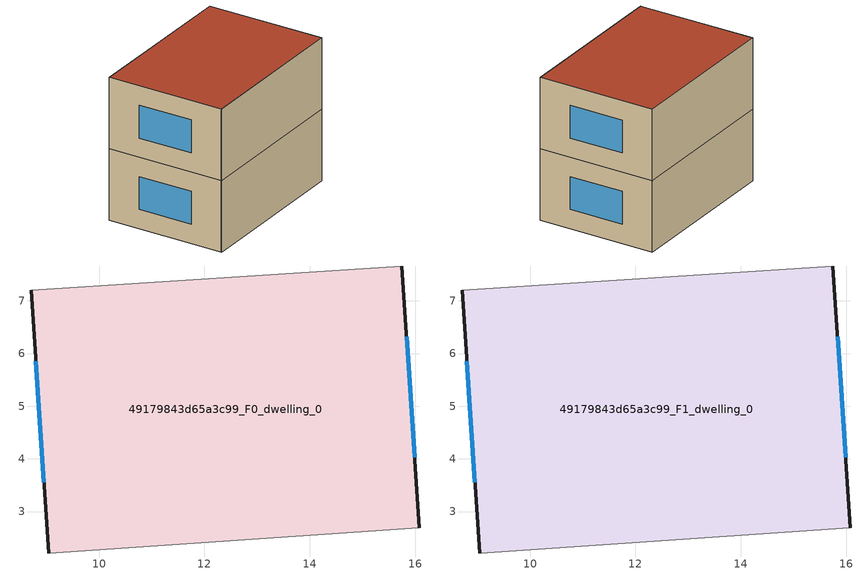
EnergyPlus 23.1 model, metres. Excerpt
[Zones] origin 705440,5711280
49179843d65a3c99_F0_dwelling_0
 floor ground (EU_floor_Construction): 15.75,7.66 16.08,2.69 9.04,2.21 8.71,7.2 z0
 wall outside (EU_wall_Construction): 8.71,7.2 9.04,2.21 / 16.08,2.69 15.75,7.66 z0:3
 wall adiabatic (EU_wall_Construction): 15.75,7.66 8.71,7.2 / 9.04,2.21 16.08,2.69 z0:3
 window (EU_Window_Construction): 8.8,5.86 8.95,3.56 / 15.99,4.03 15.84,6.32 z0.81:2.19
49179843d65a3c99_F1_dwelling_0
 floor to 49179843d65a3c99_F0_dwelling_0 (EU_floor_Construction): 15.75,7.66 16.08,2.69 9.04,2.21 8.71,7.2 z3
 wall outside (EU_wall_Construction): 8.71,7.2 9.04,2.21 / 16.08,2.69 15.75,7.66 z3:6
 wall adiabatic (EU_wall_Construction): 15.75,7.66 8.71,7.2 / 9.04,2.21 16.08,2.69 z3:6
 window (EU_Window_Construction): 8.8,5.86 8.95,3.56 / 15.99,4.03 15.84,6.32 z3.81:5.19
 roof outside (EU_roof_Construction): 16.08,2.69 15.75,7.66 8.71,7.2 9.04,2.21 z6
shading: 9.04,2.22 16.08,2.69 / 15.75,7.66 8.71,7.2 z0:6
[Building]
EU S2 Campaign: North Axis=0; Terrain=City; Solar Distribution=FullExterior
[Site:Location]
London: Latitude=51.5; Longitude=-0.5; Time Zone=0; Elevation=25
[SizingPeriod:WeatherFileDays]
AnnualSizingPeriod: Begin Month=1; Begin Day of Month=1; End Month=12; End Day of Month=31; Day of Week for Start Day=Monday; Use Weather File Daylight Saving Period=No; Use Weather File Rain and Snow Indicators=No
[MATERIAL]
EU_InternalMass_Material: Roughness=MediumRough; Thickness=0.1; Conductivity=1; Density=1800; Specific Heat=900; Thermal Absorptance=0.9; Solar Absorptance=0.7; Visible Absorptance=0.7
[MATERIAL:NOMASS] Roughness=MediumRough; Thermal Absorptance=0.9; Solar Absorptance=0.7; Visible Absorptance=0.7
Name | Thermal Resistance
EU_wall_NoMass | 0.555556
EU_roof_NoMass | 0.510204
EU_floor_NoMass | 1.68919
[WINDOWMATERIAL:SIMPLEGLAZINGSYSTEM]
EU_Window_SimpleGlazing: UFactor=3.96; Solar Heat Gain Coefficient=0.85; Visible Transmittance=0.85
[CONSTRUCTION]
EU_wall_Construction: EU_wall_NoMass
EU_roof_Construction: EU_roof_NoMass
EU_floor_Construction: EU_floor_NoMass
EU_Window_Construction: EU_Window_SimpleGlazing
EU_InternalMass_Construction: EU_InternalMass_Material
[ZONE] Type=1; Multiplier=1; Ceiling Height=autocalculate; Volume=105.675; Floor Area=autocalculate; Part of Total Floor Area=Yes
49179843d65a3c99_F0_dwelling_0; 49179843d65a3c99_F1_dwelling_0
[INTERNALMASS] Construction=EU_InternalMass_Construction; Surface Area=35.2251
Name | Zone or ZoneList
49179843d65a3c99_F0_dwelling_0_EU_InternalMass | 49179843d65a3c99_F0_dwelling_0
49179843d65a3c99_F1_dwelling_0_EU_InternalMass | 49179843d65a3c99_F1_dwelling_0
[OTHEREQUIPMENT] Fuel Type=Electricity; Design Level Calculation Method=Watts/Area; Power per Zone Floor Area=1; Fraction Latent=0; Fraction Radiant=0; Fraction Lost=0; Carbon Dioxide Generation Rate=0; EndUse Subcategory=EU_Step8_InternalGains
Name | Zone or ZoneList or Space or SpaceList | Schedule
EU_Step8_InternalGain_49179843d65a3c99_F0_dwelling_0_f000 | 49179843d65a3c99_F0_dwelling_0 | EU_Step8_GainSchedule_49179843d65a3c99_F0_dwelling_0_f000
EU_Step8_InternalGain_49179843d65a3c99_F1_dwelling_0_f000 | 49179843d65a3c99_F1_dwelling_0 | EU_Step8_GainSchedule_49179843d65a3c99_F1_dwelling_0_f000
[ZONEVENTILATION:DESIGNFLOWRATE] Schedule=EU_AlwaysOn; Design Flow Rate Calculation Method=AirChanges/Hour; Air Changes per Hour=0.48; Ventilation Type=Natural; Fan Pressure Rise=0; Fan Total Efficiency=1; Constant Term Coefficient=1; Temperature Term Coefficient=0; Velocity Term Coefficient=0; Velocity Squared Term Coefficient=0; Minimum Indoor Temperature=-100; Maximum Indoor Temperature=100; Delta Temperature=-100; Minimum Outdoor Temperature=-100; Maximum Outdoor Temperature=100; Maximum Wind Speed=40
Name | Zone or ZoneList or Space or SpaceList
EU_ConstantAir_49179843d65a3c99_F0_dwelling_0 | 49179843d65a3c99_F0_dwelling_0
EU_ConstantAir_49179843d65a3c99_F1_dwelling_0 | 49179843d65a3c99_F1_dwelling_0
[HVACTEMPLATE:THERMOSTAT] Constant Heating Setpoint=20; Constant Cooling Setpoint=50
EU_HeatOnly_49179843d65a3c99_F0_dwelling_0; EU_HeatOnly_49179843d65a3c99_F1_dwelling_0
[HVACTEMPLATE:ZONE:IDEALLOADSAIRSYSTEM] System Availability Schedule=EU_AlwaysOn; Maximum Heating Supply Air Temperature=50; Minimum Cooling Supply Air Temperature=13; Maximum Heating Supply Air Humidity Ratio=0.0156; Minimum Cooling Supply Air Humidity Ratio=0.0077; Heating Limit=NoLimit; Cooling Limit=NoLimit; Heating Availability Schedule=EU_AlwaysOn; Cooling Availability Schedule=EU_CoolingOff; Dehumidification Control Type=ConstantSensibleHeatRatio; Cooling Sensible Heat Ratio=0.7; Dehumidification Setpoint=60; Humidification Control Type=None; Humidification Setpoint=30; Outdoor Air Method=None; Outdoor Air Flow Rate per Person=0.00944; Outdoor Air Flow Rate per Zone Floor Area=0; Outdoor Air Flow Rate per Zone=0; Demand Controlled Ventilation Type=None; Outdoor Air Economizer Type=NoEconomizer; Heat Recovery Type=None; Sensible Heat Recovery Effectiveness=0.7; Latent Heat Recovery Effectiveness=0.65
Name | Template Thermostat
49179843d65a3c99_F0_dwelling_0 | EU_HeatOnly_49179843d65a3c99_F0_dwelling_0
49179843d65a3c99_F1_dwelling_0 | EU_HeatOnly_49179843d65a3c99_F1_dwelling_0
[SIZING:ZONE] Zone Cooling Design Supply Air Temperature Input Method=SupplyAirTemperature; Zone Cooling Design Supply Air Temperature=13; Zone Heating Design Supply Air Temperature Input Method=SupplyAirTemperature; Zone Heating Design Supply Air Temperature=50; Zone Cooling Design Supply Air Humidity Ratio=0.008; Zone Heating Design Supply Air Humidity Ratio=0.008; Cooling Design Air Flow Method=DesignDay; Cooling Design Air Flow Rate=0; Cooling Minimum Air Flow per Zone Floor Area=0.000762; Cooling Minimum Air Flow=0; Cooling Minimum Air Flow Fraction=0.2; Heating Design Air Flow Method=DesignDay; Heating Design Air Flow Rate=0; Heating Maximum Air Flow per Zone Floor Area=0.002032; Heating Maximum Air Flow=0.141576; Heating Maximum Air Flow Fraction=0.3; Account for Dedicated Outdoor Air System=No; Dedicated Outdoor Air System Control Strategy=NeutralSupplyAir; Dedicated Outdoor Air Low Setpoint Temperature for Design=autosize; Dedicated Outdoor Air High Setpoint Temperature for Design=autosize; Zone Load Sizing Method=Sensible Load Only No Latent Load; Zone Latent Cooling Design Supply Air Humidity Ratio Input Method=HumidityRatioDifference; Zone Cooling Design Supply Air Humidity Ratio Difference=0.005; Zone Latent Heating Design Supply Air Humidity Ratio Input Method=HumidityRatioDifference; Zone Humidification Design Supply Air Humidity Ratio Difference=0.005
49179843d65a3c99_F0_dwelling_0; 49179843d65a3c99_F1_dwelling_0
[SCHEDULE:CONSTANT]
Name | Hourly Value
EU_AlwaysOn | 1
EU_CoolingOff | 0
[SCHEDULE:FILE] Column Number=1; Rows to Skip at Top=0; Number of Hours of Data=8760; Column Separator=Comma; Interpolate to Timestep=No; Minutes per Item=60; Adjust Schedule for Daylight Savings=Yes
Name | File
EU_Step8_GainSchedule_49179843d65a3c99_F0_dwelling_0_f000 | ../../schedules/49179843d65a3c99/49179843d65a3c99_F0_dwelling_0_f000_gain.csv
EU_Step8_GainSchedule_49179843d65a3c99_F1_dwelling_0_f000 | ../../schedules/49179843d65a3c99/49179843d65a3c99_F1_dwelling_0_f000_gain.csv
